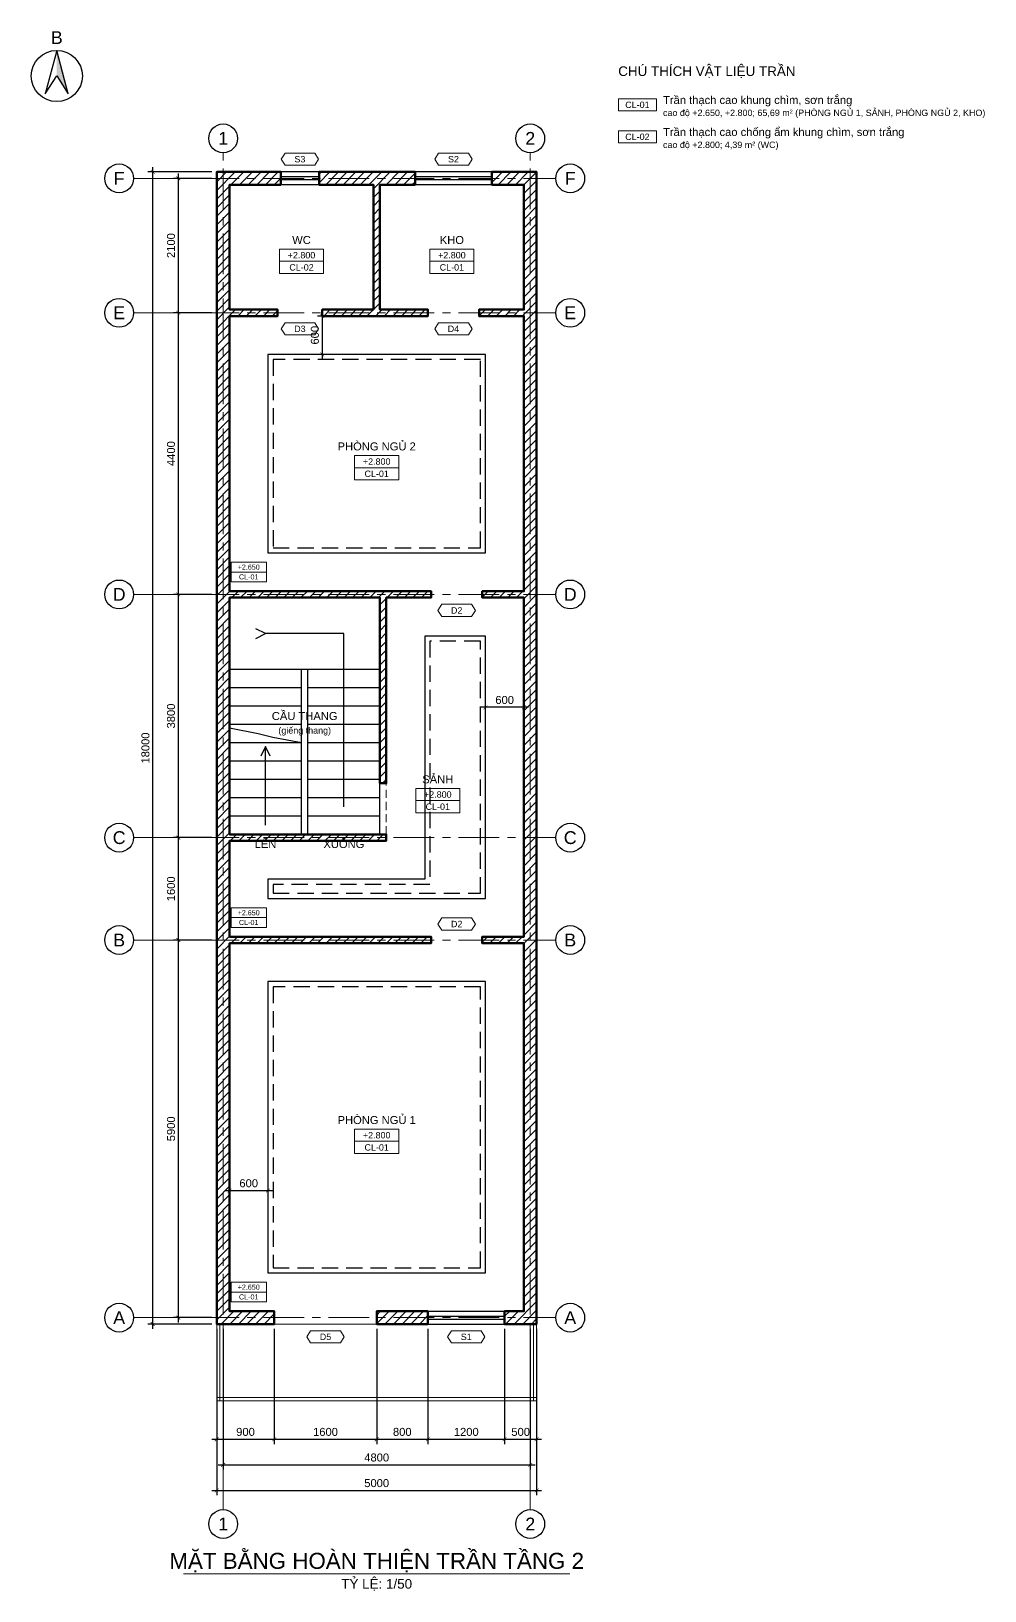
# Model space of a CAD drawing. Header units: millimetres. Extents: x -2900 to 278461, y -22074 to 20200.
# Drawn here: x 138066 to 152971, y -4168 to 20200 of the extents above; entities that cross this region are included whole.
import ezdxf
from ezdxf.enums import TextEntityAlignment as Align

# ---------------------------------------------------------------- set-up
doc = ezdxf.new("R2010")
doc.units = ezdxf.units.MM
doc.header["$LTSCALE"] = 20
for name, pattern in [('CENTER', [50.8, 31.75, -6.35, 6.35, -6.35]), ('DASHED', [19.05, 12.7, -6.35]), ('HIDDEN', [9.525, 6.35, -3.175])]:
    doc.linetypes.add(name, pattern=pattern)
for name, color, linetype, lineweight in [('A-ANNO-DIMS', 1, 'Continuous', 18), ('A-ANNO-NOTE', 7, 'Continuous', 18), ('A-ANNO-ROOM', 7, 'Continuous', 25), ('A-ANNO-SYMB', 7, 'Continuous', 25), ('A-ANNO-TEXT', 7, 'Continuous', 18), ('A-CLNG', 7, 'Continuous', 25), ('A-FLOR-LEVL', 8, 'Continuous', 18), ('A-FLOR-STRS', 6, 'Continuous', 25), ('A-GLAZ', 4, 'Continuous', 25), ('A-OPEN', 8, 'HIDDEN', 18), ('A-WALL', 7, 'Continuous', 50), ('A-WALL-PATT', 8, 'Continuous', 9), ('E-LITE-STRP', 2, 'DASHED', 25), ('S-GRID', 1, 'CENTER', 18), ('S-GRID-IDEN', 7, 'Continuous', 25)]:
    doc.layers.add(name, color=color, linetype=linetype, lineweight=lineweight)
doc.styles.add('MCP-ARIAL', font='arial.ttf')
doc.dimstyles.new('MCP-1-50', dxfattribs={"dimscale": 50, "dimtxt": 2.5, "dimasz": 1.2, "dimexe": 1.5, "dimexo": 1.5, "dimgap": 1, "dimtad": 1, "dimdec": 0, "dimdsep": 46, "dimtxsty": 'MCP-ARIAL', "dimblk": 'ARCHTICK', "dimblk1": 'ARCHTICK', "dimblk2": 'ARCHTICK', "dimcen": 0.09, "dimdle": 1.5, "dimclrd": 256, "dimclre": 256, "dimclrt": 256, "dimadec": 0, "dimazin": 0, "dimtfac": 1, "dimtdec": 4, "dimtix": 1, "dimtmove": 2, "dimatfit": 3, "dimfxl": 1, "dimtolj": 1, "dimtzin": 0, "dimarcsym": 0})

# ---------------------------------------------------------------- blocks, each defined once
blk = doc.blocks.new('MCP_THE_LG_3')
blk.add_lwpolyline([(-5.85, 0), (-4.65, 1.9), (4.65, 1.9), (5.85, 0), (4.65, -1.9), (-4.65, -1.9)], close=True)
at = {"style": 'MCP-ARIAL'}
blk.add_attdef('MA', text='', height=2, dxfattribs=at).set_placement((0, 0), align=Align.MIDDLE_CENTER)
blk = doc.blocks.new('MCP_CUA_SO_1200_200')
for p, q in [((0, 200), (1200, 200)), ((0, 125), (1200, 125)), ((0, 75), (1200, 75)), ((0, 0), (1200, 0))]:
    blk.add_line(p, q)
at = {"style": 'MCP-ARIAL', "flags": 1}
for tag, p in [('MA', (600, -100)), ('LOAI', (600, -220)), ('RONG', (600, -340))]:
    blk.add_attdef(tag, p, '', height=80, dxfattribs=at)
blk = doc.blocks.new('MCP_CUA_SO_600_200')
for p, q in [((0, 200), (600, 200)), ((0, 125), (600, 125)), ((0, 75), (600, 75)), ((0, 0), (600, 0))]:
    blk.add_line(p, q)
at = {"style": 'MCP-ARIAL', "flags": 1}
for tag, p in [('MA', (300, -100)), ('LOAI', (300, -220)), ('RONG', (300, -340))]:
    blk.add_attdef(tag, p, '', height=80, dxfattribs=at)
blk = doc.blocks.new('_ArchTick')
at = {"color": 0, "linetype": 'ByBlock', "const_width": 0.15}
blk.add_lwpolyline([(-0.5, -0.5), (0.5, 0.5)], dxfattribs=at)
blk = doc.blocks.new('*D173')
at = {"layer": 'A-ANNO-DIMS', "lineweight": -2, "transparency": 16777216}
for p, q in [((140966, -75), (140966, -1875)), ((141866, -75), (141866, -1875)), ((140891, -1800), (141941, -1800))]:
    blk.add_line(p, q, dxfattribs=at)
at = {"layer": 'Defpoints', "color": 0, "transparency": 16777216}
for p in [(140966, 0), (141866, 0), (141866, -1800)]:
    blk.add_point(p, dxfattribs=at)
at = {"layer": 'A-ANNO-DIMS', "lineweight": -2, "transparency": 16777216, "xscale": 60, "yscale": 60, "zscale": 60, "rotation": 180}
blk.add_blockref('_ArchTick', (140966, -1800), dxfattribs=at)
at = {"layer": 'A-ANNO-DIMS', "lineweight": -2, "transparency": 16777216, "xscale": 60, "yscale": 60, "zscale": 60}
blk.add_blockref('_ArchTick', (141866, -1800), dxfattribs=at)
at = {"layer": 'A-ANNO-DIMS', "transparency": 16777216, "insert": (141416, -1686), "char_height": 125, "attachment_point": 5, "style": 'MCP-ARIAL'}
blk.add_mtext('\\A1;900', dxfattribs=at)
blk = doc.blocks.new('*D174')
at = {"layer": 'A-ANNO-DIMS', "lineweight": -2, "transparency": 16777216}
for p, q in [((141866, -75), (141866, -1875)), ((143466, -75), (143466, -1875)), ((141791, -1800), (143541, -1800))]:
    blk.add_line(p, q, dxfattribs=at)
at = {"layer": 'Defpoints', "color": 0, "transparency": 16777216}
for p in [(141866, 0), (143466, 0), (143466, -1800)]:
    blk.add_point(p, dxfattribs=at)
at = {"layer": 'A-ANNO-DIMS', "lineweight": -2, "transparency": 16777216, "xscale": 60, "yscale": 60, "zscale": 60, "rotation": 180}
blk.add_blockref('_ArchTick', (141866, -1800), dxfattribs=at)
at = {"layer": 'A-ANNO-DIMS', "lineweight": -2, "transparency": 16777216, "xscale": 60, "yscale": 60, "zscale": 60}
blk.add_blockref('_ArchTick', (143466, -1800), dxfattribs=at)
at = {"layer": 'A-ANNO-DIMS', "transparency": 16777216, "insert": (142666, -1686), "char_height": 125, "attachment_point": 5, "style": 'MCP-ARIAL'}
blk.add_mtext('\\A1;1600', dxfattribs=at)
blk = doc.blocks.new('*D175')
at = {"layer": 'A-ANNO-DIMS', "lineweight": -2, "transparency": 16777216}
for p, q in [((143466, -75), (143466, -1875)), ((144266, -75), (144266, -1875)), ((143391, -1800), (144341, -1800))]:
    blk.add_line(p, q, dxfattribs=at)
at = {"layer": 'Defpoints', "color": 0, "transparency": 16777216}
for p in [(143466, 0), (144266, 0), (144266, -1800)]:
    blk.add_point(p, dxfattribs=at)
at = {"layer": 'A-ANNO-DIMS', "lineweight": -2, "transparency": 16777216, "xscale": 60, "yscale": 60, "zscale": 60, "rotation": 180}
blk.add_blockref('_ArchTick', (143466, -1800), dxfattribs=at)
at = {"layer": 'A-ANNO-DIMS', "lineweight": -2, "transparency": 16777216, "xscale": 60, "yscale": 60, "zscale": 60}
blk.add_blockref('_ArchTick', (144266, -1800), dxfattribs=at)
at = {"layer": 'A-ANNO-DIMS', "transparency": 16777216, "insert": (143866, -1686), "char_height": 125, "attachment_point": 5, "style": 'MCP-ARIAL'}
blk.add_mtext('\\A1;800', dxfattribs=at)
blk = doc.blocks.new('*D176')
at = {"layer": 'A-ANNO-DIMS', "lineweight": -2, "transparency": 16777216}
for p, q in [((144266, -75), (144266, -1875)), ((145466, -75), (145466, -1875)), ((144191, -1800), (145541, -1800))]:
    blk.add_line(p, q, dxfattribs=at)
at = {"layer": 'Defpoints', "color": 0, "transparency": 16777216}
for p in [(144266, 0), (145466, 0), (145466, -1800)]:
    blk.add_point(p, dxfattribs=at)
at = {"layer": 'A-ANNO-DIMS', "lineweight": -2, "transparency": 16777216, "xscale": 60, "yscale": 60, "zscale": 60, "rotation": 180}
blk.add_blockref('_ArchTick', (144266, -1800), dxfattribs=at)
at = {"layer": 'A-ANNO-DIMS', "lineweight": -2, "transparency": 16777216, "xscale": 60, "yscale": 60, "zscale": 60}
blk.add_blockref('_ArchTick', (145466, -1800), dxfattribs=at)
at = {"layer": 'A-ANNO-DIMS', "transparency": 16777216, "insert": (144866, -1686), "char_height": 125, "attachment_point": 5, "style": 'MCP-ARIAL'}
blk.add_mtext('\\A1;1200', dxfattribs=at)
blk = doc.blocks.new('*D177')
at = {"layer": 'A-ANNO-DIMS', "lineweight": -2, "transparency": 16777216}
for p, q in [((145466, -75), (145466, -1875)), ((145966, -75), (145966, -1875)), ((145391, -1800), (146041, -1800))]:
    blk.add_line(p, q, dxfattribs=at)
at = {"layer": 'Defpoints', "color": 0, "transparency": 16777216}
for p in [(145466, 0), (145966, 0), (145966, -1800)]:
    blk.add_point(p, dxfattribs=at)
at = {"layer": 'A-ANNO-DIMS', "lineweight": -2, "transparency": 16777216, "xscale": 60, "yscale": 60, "zscale": 60, "rotation": 180}
blk.add_blockref('_ArchTick', (145466, -1800), dxfattribs=at)
at = {"layer": 'A-ANNO-DIMS', "lineweight": -2, "transparency": 16777216, "xscale": 60, "yscale": 60, "zscale": 60}
blk.add_blockref('_ArchTick', (145966, -1800), dxfattribs=at)
at = {"layer": 'A-ANNO-DIMS', "transparency": 16777216, "insert": (145716, -1686), "char_height": 125, "attachment_point": 5, "style": 'MCP-ARIAL'}
blk.add_mtext('\\A1;500', dxfattribs=at)
blk = doc.blocks.new('*D178')
at = {"layer": 'A-ANNO-DIMS', "lineweight": -2, "transparency": 16777216}
for p, q in [((141066, -75), (141066, -2275)), ((145866, -75), (145866, -2275)), ((140991, -2200), (145941, -2200))]:
    blk.add_line(p, q, dxfattribs=at)
at = {"layer": 'Defpoints', "color": 0, "transparency": 16777216}
for p in [(141066, 0), (145866, 0), (145866, -2200)]:
    blk.add_point(p, dxfattribs=at)
at = {"layer": 'A-ANNO-DIMS', "lineweight": -2, "transparency": 16777216, "xscale": 60, "yscale": 60, "zscale": 60, "rotation": 180}
blk.add_blockref('_ArchTick', (141066, -2200), dxfattribs=at)
at = {"layer": 'A-ANNO-DIMS', "lineweight": -2, "transparency": 16777216, "xscale": 60, "yscale": 60, "zscale": 60}
blk.add_blockref('_ArchTick', (145866, -2200), dxfattribs=at)
at = {"layer": 'A-ANNO-DIMS', "transparency": 16777216, "insert": (143466, -2086), "char_height": 125, "attachment_point": 5, "style": 'MCP-ARIAL'}
blk.add_mtext('\\A1;4800', dxfattribs=at)
blk = doc.blocks.new('*D179')
at = {"layer": 'A-ANNO-DIMS', "lineweight": -2, "transparency": 16777216}
for p, q in [((140966, -75), (140966, -2675)), ((145966, -75), (145966, -2675)), ((140891, -2600), (146041, -2600))]:
    blk.add_line(p, q, dxfattribs=at)
at = {"layer": 'Defpoints', "color": 0, "transparency": 16777216}
for p in [(140966, 0), (145966, 0), (145966, -2600)]:
    blk.add_point(p, dxfattribs=at)
at = {"layer": 'A-ANNO-DIMS', "lineweight": -2, "transparency": 16777216, "xscale": 60, "yscale": 60, "zscale": 60, "rotation": 180}
blk.add_blockref('_ArchTick', (140966, -2600), dxfattribs=at)
at = {"layer": 'A-ANNO-DIMS', "lineweight": -2, "transparency": 16777216, "xscale": 60, "yscale": 60, "zscale": 60}
blk.add_blockref('_ArchTick', (145966, -2600), dxfattribs=at)
at = {"layer": 'A-ANNO-DIMS', "transparency": 16777216, "insert": (143466, -2486), "char_height": 125, "attachment_point": 5, "style": 'MCP-ARIAL'}
blk.add_mtext('\\A1;5000', dxfattribs=at)
blk = doc.blocks.new('*D180')
at = {"layer": 'A-ANNO-DIMS', "lineweight": -2, "transparency": 16777216}
for p, q in [((140891, 6000), (140291, 6000)), ((140366, 25), (140366, 6075)), ((140891, 100), (140291, 100))]:
    blk.add_line(p, q, dxfattribs=at)
at = {"layer": 'Defpoints', "color": 0, "transparency": 16777216}
for p in [(140366, 6000), (140966, 6000), (140966, 100)]:
    blk.add_point(p, dxfattribs=at)
at = {"layer": 'A-ANNO-DIMS', "lineweight": -2, "transparency": 16777216, "xscale": 60, "yscale": 60, "zscale": 60}
for p, rotation in [((140366, 6000), 90), ((140366, 100), 270)]:
    blk.add_blockref('_ArchTick', p, dxfattribs=dict(at, rotation=rotation))
at = {"layer": 'A-ANNO-DIMS', "transparency": 16777216, "insert": (140252, 3050), "char_height": 125, "attachment_point": 5, "rotation": 90, "style": 'MCP-ARIAL'}
blk.add_mtext('\\A1;5900', dxfattribs=at)
blk = doc.blocks.new('*D181')
at = {"layer": 'A-ANNO-DIMS', "lineweight": -2, "transparency": 16777216}
for p, q in [((140891, 7600), (140291, 7600)), ((140366, 5925), (140366, 7675)), ((140891, 6000), (140291, 6000))]:
    blk.add_line(p, q, dxfattribs=at)
at = {"layer": 'Defpoints', "color": 0, "transparency": 16777216}
for p in [(140366, 7600), (140966, 7600), (140966, 6000)]:
    blk.add_point(p, dxfattribs=at)
at = {"layer": 'A-ANNO-DIMS', "lineweight": -2, "transparency": 16777216, "xscale": 60, "yscale": 60, "zscale": 60}
for p, rotation in [((140366, 7600), 90), ((140366, 6000), 270)]:
    blk.add_blockref('_ArchTick', p, dxfattribs=dict(at, rotation=rotation))
at = {"layer": 'A-ANNO-DIMS', "transparency": 16777216, "insert": (140252, 6800), "char_height": 125, "attachment_point": 5, "rotation": 90, "style": 'MCP-ARIAL'}
blk.add_mtext('\\A1;1600', dxfattribs=at)
blk = doc.blocks.new('*D182')
at = {"layer": 'A-ANNO-DIMS', "lineweight": -2, "transparency": 16777216}
for p, q in [((140366, 7525), (140366, 11475)), ((140891, 11400), (140291, 11400)), ((140891, 7600), (140291, 7600))]:
    blk.add_line(p, q, dxfattribs=at)
at = {"layer": 'Defpoints', "color": 0, "transparency": 16777216}
for p in [(140366, 11400), (140966, 11400), (140966, 7600)]:
    blk.add_point(p, dxfattribs=at)
at = {"layer": 'A-ANNO-DIMS', "lineweight": -2, "transparency": 16777216, "xscale": 60, "yscale": 60, "zscale": 60}
for p, rotation in [((140366, 11400), 90), ((140366, 7600), 270)]:
    blk.add_blockref('_ArchTick', p, dxfattribs=dict(at, rotation=rotation))
at = {"layer": 'A-ANNO-DIMS', "transparency": 16777216, "insert": (140252, 9500), "char_height": 125, "attachment_point": 5, "rotation": 90, "style": 'MCP-ARIAL'}
blk.add_mtext('\\A1;3800', dxfattribs=at)
blk = doc.blocks.new('*D183')
at = {"layer": 'A-ANNO-DIMS', "lineweight": -2, "transparency": 16777216}
for p, q in [((140366, 11325), (140366, 15875)), ((140891, 15800), (140291, 15800)), ((140891, 11400), (140291, 11400))]:
    blk.add_line(p, q, dxfattribs=at)
at = {"layer": 'Defpoints', "color": 0, "transparency": 16777216}
for p in [(140366, 15800), (140966, 15800), (140966, 11400)]:
    blk.add_point(p, dxfattribs=at)
at = {"layer": 'A-ANNO-DIMS', "lineweight": -2, "transparency": 16777216, "xscale": 60, "yscale": 60, "zscale": 60}
for p, rotation in [((140366, 15800), 90), ((140366, 11400), 270)]:
    blk.add_blockref('_ArchTick', p, dxfattribs=dict(at, rotation=rotation))
at = {"layer": 'A-ANNO-DIMS', "transparency": 16777216, "insert": (140252, 13600), "char_height": 125, "attachment_point": 5, "rotation": 90, "style": 'MCP-ARIAL'}
blk.add_mtext('\\A1;4400', dxfattribs=at)
blk = doc.blocks.new('*D184')
at = {"layer": 'A-ANNO-DIMS', "lineweight": -2, "transparency": 16777216}
for p, q in [((140891, 17900), (140291, 17900)), ((140366, 15725), (140366, 17975)), ((140891, 15800), (140291, 15800))]:
    blk.add_line(p, q, dxfattribs=at)
at = {"layer": 'Defpoints', "color": 0, "transparency": 16777216}
for p in [(140366, 17900), (140966, 17900), (140966, 15800)]:
    blk.add_point(p, dxfattribs=at)
at = {"layer": 'A-ANNO-DIMS', "lineweight": -2, "transparency": 16777216, "xscale": 60, "yscale": 60, "zscale": 60}
for p, rotation in [((140366, 17900), 90), ((140366, 15800), 270)]:
    blk.add_blockref('_ArchTick', p, dxfattribs=dict(at, rotation=rotation))
at = {"layer": 'A-ANNO-DIMS', "transparency": 16777216, "insert": (140252, 16850), "char_height": 125, "attachment_point": 5, "rotation": 90, "style": 'MCP-ARIAL'}
blk.add_mtext('\\A1;2100', dxfattribs=at)
blk = doc.blocks.new('*D185')
at = {"layer": 'A-ANNO-DIMS', "lineweight": -2, "transparency": 16777216}
for p, q in [((139966, -75), (139966, 18075)), ((140891, 18000), (139891, 18000)), ((140891, 0), (139891, 0))]:
    blk.add_line(p, q, dxfattribs=at)
at = {"layer": 'Defpoints', "color": 0, "transparency": 16777216}
for p in [(139966, 18000), (140966, 18000), (140966, 0)]:
    blk.add_point(p, dxfattribs=at)
at = {"layer": 'A-ANNO-DIMS', "lineweight": -2, "transparency": 16777216, "xscale": 60, "yscale": 60, "zscale": 60}
for p, rotation in [((139966, 18000), 90), ((139966, 0), 270)]:
    blk.add_blockref('_ArchTick', p, dxfattribs=dict(at, rotation=rotation))
at = {"layer": 'A-ANNO-DIMS', "transparency": 16777216, "insert": (139852, 9000), "char_height": 125, "attachment_point": 5, "rotation": 90, "style": 'MCP-ARIAL'}
blk.add_mtext('\\A1;18000', dxfattribs=at)
blk = doc.blocks.new('MCP_TRUC')
blk.add_circle((0, 0), 4.5)
at = {"style": 'MCP-ARIAL'}
blk.add_attdef('SO', text='', height=4, dxfattribs=at).set_placement((0, 0), align=Align.MIDDLE_CENTER)
blk = doc.blocks.new('MCP_HUONG_BAC')
blk.add_hatch(color=256).paths.add_polyline_path([(0, 8), (0, 0), (3.6, -5.6)], flags=16)
blk.add_lwpolyline([(0, 8), (-3.6, -5.6), (0, 0), (3.6, -5.6)], close=True)
blk.add_circle((0, 0), 8)
at = {"style": 'MCP-ARIAL'}
blk.add_attdef('KY_HIEU', text='', height=4, dxfattribs=at).set_placement((0, 12), align=Align.MIDDLE_CENTER)
blk = doc.blocks.new('MCP_THE_TRAN_6')
blk.add_line((-6.9, 0), (6.9, 0))
blk.add_lwpolyline([(-6.9, -3.8), (6.9, -3.8), (6.9, 3.8), (-6.9, 3.8)], close=True)
at = {"style": 'MCP-ARIAL'}
for tag, p in [('COTE', (0, 1.9)), ('MA', (0, -1.9))]:
    blk.add_attdef(tag, text='', height=2, dxfattribs=at).set_placement(p, align=Align.MIDDLE_CENTER)
blk = doc.blocks.new('*D186')
at = {"layer": 'A-ANNO-DIMS', "lineweight": -2, "transparency": 16777216}
for p, q in [((141166, 2310), (141166, 2010)), ((141766, 2310), (141766, 2010)), ((141091, 2085), (141841, 2085))]:
    blk.add_line(p, q, dxfattribs=at)
at = {"layer": 'Defpoints', "color": 0, "transparency": 16777216}
for p in [(141166, 2385), (141766, 2385), (141766, 2085)]:
    blk.add_point(p, dxfattribs=at)
at = {"layer": 'A-ANNO-DIMS', "lineweight": -2, "transparency": 16777216, "xscale": 60, "yscale": 60, "zscale": 60, "rotation": 180}
blk.add_blockref('_ArchTick', (141166, 2085), dxfattribs=at)
at = {"layer": 'A-ANNO-DIMS', "lineweight": -2, "transparency": 16777216, "xscale": 60, "yscale": 60, "zscale": 60}
blk.add_blockref('_ArchTick', (141766, 2085), dxfattribs=at)
at = {"layer": 'A-ANNO-DIMS', "transparency": 16777216, "insert": (141466, 2199), "char_height": 125, "attachment_point": 5, "style": 'MCP-ARIAL'}
blk.add_mtext('\\A1;600', dxfattribs=at)
blk = doc.blocks.new('*D187')
at = {"layer": 'A-ANNO-DIMS', "lineweight": -2, "transparency": 16777216}
for p, q in [((145841, 9636), (145091, 9636)), ((145166, 9411), (145166, 9711)), ((145766, 9411), (145766, 9711))]:
    blk.add_line(p, q, dxfattribs=at)
at = {"layer": 'Defpoints', "color": 0, "transparency": 16777216}
for p in [(145166, 9636), (145166, 9336), (145766, 9336)]:
    blk.add_point(p, dxfattribs=at)
at = {"layer": 'A-ANNO-DIMS', "lineweight": -2, "transparency": 16777216, "xscale": 60, "yscale": 60, "zscale": 60, "rotation": 180}
blk.add_blockref('_ArchTick', (145166, 9636), dxfattribs=at)
at = {"layer": 'A-ANNO-DIMS', "lineweight": -2, "transparency": 16777216, "xscale": 60, "yscale": 60, "zscale": 60}
blk.add_blockref('_ArchTick', (145766, 9636), dxfattribs=at)
at = {"layer": 'A-ANNO-DIMS', "transparency": 16777216, "insert": (145466, 9750), "char_height": 125, "attachment_point": 5, "style": 'MCP-ARIAL'}
blk.add_mtext('\\A1;600', dxfattribs=at)
blk = doc.blocks.new('*D188')
at = {"layer": 'A-ANNO-DIMS', "lineweight": -2, "transparency": 16777216}
for p, q in [((142839, 15750), (142539, 15750)), ((142614, 15825), (142614, 15075)), ((142839, 15150), (142539, 15150))]:
    blk.add_line(p, q, dxfattribs=at)
at = {"layer": 'Defpoints', "color": 0, "transparency": 16777216}
for p in [(142914, 15750), (142614, 15150), (142914, 15150)]:
    blk.add_point(p, dxfattribs=at)
at = {"layer": 'A-ANNO-DIMS', "lineweight": -2, "transparency": 16777216, "xscale": 60, "yscale": 60, "zscale": 60}
for p, rotation in [((142614, 15750), 90), ((142614, 15150), 270)]:
    blk.add_blockref('_ArchTick', p, dxfattribs=dict(at, rotation=rotation))
at = {"layer": 'A-ANNO-DIMS', "transparency": 16777216, "insert": (142500, 15450), "char_height": 125, "attachment_point": 5, "rotation": 90, "style": 'MCP-ARIAL'}
blk.add_mtext('\\A1;600', dxfattribs=at)
blk = doc.blocks.new('MCP_THE_5')
blk.add_lwpolyline([(-5.95, -1.9), (5.95, -1.9), (5.95, 1.9), (-5.95, 1.9)], close=True)
at = {"style": 'MCP-ARIAL'}
blk.add_attdef('MA', text='', height=2, dxfattribs=at).set_placement((0, 0), align=Align.MIDDLE_CENTER)

msp = doc.modelspace()

# ---------------------------------------------------------------- hatches: boundary and pattern name
at = {"layer": 'A-WALL-PATT'}
h = msp.add_hatch(dxfattribs=at)
h.set_pattern_fill('ANSI31', color=256, scale=30, style=0)
h.paths.add_polyline_path([(145266.1, 18000), (145266.1, 17800), (145766.1, 17800), (145766.1, 15850), (145066.1, 15850), (145066.1, 15750), (145766.1, 15750), (145766.1, 11450), (145116.1, 11450), (145116.1, 11350), (145766.1, 11350), (145766.1, 6050), (145116.1, 6050), (145116.1, 5950), (145766.1, 5950), (145766.1, 200), (145466.1, 200), (145466.1, 0), (145966.1, 0), (145966.1, 18000)], flags=16)
h.paths.add_polyline_path([(144066.1, 17800), (144066.1, 18000), (142566.1, 18000), (142566.1, 17800), (143416.1, 17800), (143416.1, 15850), (142616.1, 15850), (142616.1, 15750), (144266.1, 15750), (144266.1, 15850), (143516.1, 15850), (143516.1, 17800)], flags=16)
h.paths.add_polyline_path([(141966.1, 17800), (141966.1, 18000), (140966.1, 18000), (140966.1, 0), (141866.1, 0), (141866.1, 200), (141166.1, 200), (141166.1, 5950), (144316.1, 5950), (144316.1, 6050), (141166.1, 6050), (141166.1, 7550), (143616.1, 7550), (143616.1, 7650), (141166.1, 7650), (141166.1, 11350), (143516.1, 11350), (143516.1, 8450), (143616.1, 8450), (143616.1, 11350), (144316.1, 11350), (144316.1, 11450), (141166.1, 11450), (141166.1, 15750), (141916.1, 15750), (141916.1, 15850), (141166.1, 15850), (141166.1, 17800)], flags=16)
h.paths.add_polyline_path([(144266.1, 0), (144266.1, 200), (143466.1, 200), (143466.1, 0)], flags=16)

# ---------------------------------------------------------------- linework, layer by layer
at = {"layer": 'A-ANNO-TEXT'}
msp.add_line((140446.1, -3905), (146486.1, -3905), dxfattribs=at)
at = {"layer": 'A-CLNG'}
for points in [[(145166.1, 15150), (141766.1, 15150), (141766.1, 12050), (145166.1, 12050)], [(144216.1, 6950), (141766.1, 6950), (141766.1, 6650), (145166.1, 6650), (145166.1, 10750), (144216.1, 10750)], [(145166.1, 5350), (141766.1, 5350), (141766.1, 800), (145166.1, 800)]]:
    msp.add_lwpolyline(points, close=True, dxfattribs=at)
at = {"layer": 'A-FLOR-LEVL'}
for p, q in [((141016.1, 0), (141016.1, -1200)), ((145916.1, -1200), (145916.1, 0)), ((140966.1, -1150), (145966.1, -1150))]:
    msp.add_line(p, q, dxfattribs=at)
msp.add_lwpolyline([(140966.1, -1200), (145966.1, -1200), (145966.1, 0), (140966.1, 0)], close=True, dxfattribs=at)
at = {"layer": 'A-FLOR-STRS'}
for p, q in [((143516.1, 10225), (141166.1, 10225)), ((142291.1, 7650), (142291.1, 10225)), ((142391.1, 7650), (142391.1, 10225)), ((142291.1, 9938.888889), (141166.1, 9938.888889)), ((143516.1, 9938.888889), (142391.1, 9938.888889)), ((142291.1, 9652.777778), (141166.1, 9652.777778)), ((143516.1, 9652.777778), (142391.1, 9652.777778)), ((142291.1, 9366.666667), (141166.1, 9366.666667)), ((143516.1, 9366.666667), (142391.1, 9366.666667)), ((142291.1, 9080.555556), (141166.1, 9080.555556)), ((143516.1, 9080.555556), (142391.1, 9080.555556)), ((142291.1, 8794.444444), (141166.1, 8794.444444)), ((143516.1, 8794.444444), (142391.1, 8794.444444)), ((142291.1, 8508.333333), (141166.1, 8508.333333)), ((143516.1, 8508.333333), (142391.1, 8508.333333)), ((142291.1, 8222.222222), (141166.1, 8222.222222)), ((143516.1, 8222.222222), (142391.1, 8222.222222)), ((142291.1, 7936.111111), (141166.1, 7936.111111)), ((143516.1, 7936.111111), (142391.1, 7936.111111)), ((143516.1, 7650), (142391.1, 7650))]:
    msp.add_line(p, q, dxfattribs=at)
msp.add_lwpolyline([(143516.1, 7650), (143516.1, 11350), (141166.1, 11350), (141166.1, 7650)], close=True, dxfattribs=at)
for points in [[(141578.6, 10712.5), (141728.6, 10787.5), (141578.6, 10862.5)], [(142953.6, 8079.166667), (142953.6, 10787.5), (141728.6, 10787.5)], [(142291.1, 9080.555556), (141841.1, 9166.388889), (141616.1, 9223.611111), (141166.1, 9309.444444)], [(141803.6, 8873.333333), (141728.6, 9023.333333), (141653.6, 8873.333333)], [(141728.6, 7793.055556), (141728.6, 9023.333333)]]:
    msp.add_lwpolyline(points, dxfattribs=at)
at = {"layer": 'A-OPEN'}
for p, q in [((143516.1, 7650), (143516.1, 8450)), ((143616.1, 7650), (143616.1, 8450))]:
    msp.add_line(p, q, dxfattribs=at)
at = {"layer": 'A-WALL'}
for points in [[(141966.1, 17800), (141966.1, 18000), (140966.1, 18000), (140966.1, 0), (141866.1, 0), (141866.1, 200), (141166.1, 200), (141166.1, 5950), (144316.1, 5950), (144316.1, 6050), (141166.1, 6050), (141166.1, 7550), (143616.1, 7550), (143616.1, 7650), (141166.1, 7650), (141166.1, 11350), (143516.1, 11350), (143516.1, 8450), (143616.1, 8450), (143616.1, 11350), (144316.1, 11350), (144316.1, 11450), (141166.1, 11450), (141166.1, 15750), (141916.1, 15750), (141916.1, 15850), (141166.1, 15850), (141166.1, 17800)], [(144066.1, 17800), (144066.1, 18000), (142566.1, 18000), (142566.1, 17800), (143416.1, 17800), (143416.1, 15850), (142616.1, 15850), (142616.1, 15750), (144266.1, 15750), (144266.1, 15850), (143516.1, 15850), (143516.1, 17800)], [(145266.1, 18000), (145266.1, 17800), (145766.1, 17800), (145766.1, 15850), (145066.1, 15850), (145066.1, 15750), (145766.1, 15750), (145766.1, 11450), (145116.1, 11450), (145116.1, 11350), (145766.1, 11350), (145766.1, 6050), (145116.1, 6050), (145116.1, 5950), (145766.1, 5950), (145766.1, 200), (145466.1, 200), (145466.1, 0), (145966.1, 0), (145966.1, 18000)], [(144266.1, 0), (144266.1, 200), (143466.1, 200), (143466.1, 0)]]:
    msp.add_lwpolyline(points, close=True, dxfattribs=at)
at = {"layer": 'E-LITE-STRP'}
for points in [[(145086.1, 15070), (141846.1, 15070), (141846.1, 12130), (145086.1, 12130)], [(144296.1, 6870), (141846.1, 6870), (141846.1, 6730), (145086.1, 6730), (145086.1, 10670), (144296.1, 10670)], [(145086.1, 5270), (141846.1, 5270), (141846.1, 880), (145086.1, 880)]]:
    msp.add_lwpolyline(points, close=True, dxfattribs=at)
at = {"layer": 'S-GRID'}
for p, q in [((141066.1, -2900), (141066.1, 18300)), ((145866.1, -2900), (145866.1, 18300)), ((139666.1, 17900), (146266.1, 17900)), ((139666.1, 15800), (146266.1, 15800)), ((139666.1, 11400), (146266.1, 11400)), ((139666.1, 7600), (146266.1, 7600)), ((139666.1, 6000), (146266.1, 6000)), ((139666.1, 100), (146266.1, 100))]:
    msp.add_line(p, q, dxfattribs=at)

# ---------------------------------------------------------------- block references
at = {"layer": 'A-ANNO-NOTE'}
for name, p, xscale, yscale, zscale, values in [('MCP_THE_5', (147541.1, 19050), 50, 50, 50, {'MA': 'CL-01'}), ('MCP_THE_5', (147541.1, 18550), 50, 50, 50, {'MA': 'CL-02'}), ('MCP_THE_TRAN_6', (142291.1, 16605), 50, 50, 50, {'COTE': '+2.800', 'MA': 'CL-02'}), ('MCP_THE_TRAN_6', (144641.1, 16605), 50, 50, 50, {'COTE': '+2.800', 'MA': 'CL-01'}), ('MCP_THE_TRAN_6', (143466.1, 13380), 50, 50, 50, {'COTE': '+2.800', 'MA': 'CL-01'}), ('MCP_THE_TRAN_6', (141466.1, 11750), 40, 40, 40, {'COTE': '+2.650', 'MA': 'CL-01'}), ('MCP_THE_TRAN_6', (144421.23, 8178.38), 50, 50, 50, {'COTE': '+2.800', 'MA': 'CL-01'}), ('MCP_THE_TRAN_6', (141466.1, 6350), 40, 40, 40, {'COTE': '+2.650', 'MA': 'CL-01'}), ('MCP_THE_TRAN_6', (143466.1, 2855), 50, 50, 50, {'COTE': '+2.800', 'MA': 'CL-01'}), ('MCP_THE_TRAN_6', (141466.1, 500), 40, 40, 40, {'COTE': '+2.650', 'MA': 'CL-01'})]:
    msp.add_blockref(name, p, dxfattribs=dict(at, xscale=xscale, yscale=yscale, zscale=zscale)).add_auto_attribs(values)
at = {"layer": 'A-ANNO-SYMB', "xscale": 50, "yscale": 50, "zscale": 50}
msp.add_blockref('MCP_HUONG_BAC', (138466.1, 19500), dxfattribs=at).add_auto_attribs({'KY_HIEU': 'B'})
at = {"layer": 'A-ANNO-TEXT', "xscale": 50, "yscale": 50, "zscale": 50}
for p, values in [((142266.1, 18200), {'MA': 'S3'}), ((144666.1, 18200), {'MA': 'S2'}), ((142266.1, 15550), {'MA': 'D3'}), ((144666.1, 15550), {'MA': 'D4'}), ((144716.1, 11150), {'MA': 'D2'}), ((144716.1, 6250), {'MA': 'D2'}), ((142666.1, -200), {'MA': 'D5'}), ((144866.1, -200), {'MA': 'S1'})]:
    msp.add_blockref('MCP_THE_LG_3', p, dxfattribs=at).add_auto_attribs(values)
at = {"layer": 'A-GLAZ', "rotation": 180}
for name, p in [('MCP_CUA_SO_600_200', (142566.1, 18000)), ('MCP_CUA_SO_1200_200', (145266.1, 18000))]:
    msp.add_blockref(name, p, dxfattribs=at)
at = {"layer": 'A-GLAZ'}
msp.add_blockref('MCP_CUA_SO_1200_200', (144266.1, 0), dxfattribs=at)
at = {"layer": 'S-GRID-IDEN', "xscale": 50, "yscale": 50, "zscale": 50}
for p, values in [((141066.1, 18525), {'SO': '1'}), ((145866.1, 18525), {'SO': '2'}), ((139441.1, 17900), {'SO': 'F'}), ((146491.1, 17900), {'SO': 'F'}), ((139441.1, 15800), {'SO': 'E'}), ((146491.1, 15800), {'SO': 'E'}), ((139441.1, 11400), {'SO': 'D'}), ((146491.1, 11400), {'SO': 'D'}), ((139441.1, 7600), {'SO': 'C'}), ((146491.1, 7600), {'SO': 'C'}), ((139441.1, 6000), {'SO': 'B'}), ((146491.1, 6000), {'SO': 'B'}), ((139441.1, 100), {'SO': 'A'}), ((146491.1, 100), {'SO': 'A'}), ((141066.1, -3125), {'SO': '1'}), ((145866.1, -3125), {'SO': '2'})]:
    msp.add_blockref('MCP_TRUC', p, dxfattribs=at).add_auto_attribs(values)

# ---------------------------------------------------------------- texts
at = {"layer": 'A-ANNO-NOTE', "style": 'MCP-ARIAL'}
for s, height, p in [('Trần thạch cao khung chìm, sơn trắng', 125, (147941.1, 19125)), ('cao độ +2.650, +2.800; 65,69 m² (PHÒNG NGỦ 1, SẢNH, PHÒNG NGỦ 2, KHO)', 100, (147941.1, 18925)), ('Trần thạch cao chống ẩm khung chìm, sơn trắng', 125, (147941.1, 18625)), ('cao độ +2.800; 4,39 m² (WC)', 100, (147941.1, 18425))]:
    msp.add_text(s, height=height, dxfattribs=at).set_placement(p, align=Align.MIDDLE_LEFT)
msp.add_text('(giếng thang)', height=100, dxfattribs=at).set_placement((142341.1, 9275), align=Align.MIDDLE_CENTER)
at = {"layer": 'A-ANNO-ROOM', "style": 'MCP-ARIAL'}
for s, p in [('WC', (142291.1, 16937.5)), ('KHO', (144641.1, 16937.5)), ('PHÒNG NGỦ 2', (143466.1, 13712.5)), ('CẦU THANG', (142341.1, 9500)), ('SẢNH', (144421.23, 8510.88)), ('PHÒNG NGỦ 1', (143466.1, 3187.5))]:
    msp.add_text(s, height=125, dxfattribs=at).set_placement(p, align=Align.MIDDLE_CENTER)
at = {"layer": 'A-ANNO-TEXT', "style": 'MCP-ARIAL'}
msp.add_text('CHÚ THÍCH VẬT LIỆU TRẦN', height=150, dxfattribs=at).set_placement((147241.1, 19500))
for s, p in [('LÊN', (141728.6, 7500)), ('XUỐNG', (142953.6, 7500))]:
    msp.add_text(s, height=125, dxfattribs=at).set_placement(p, align=Align.MIDDLE_CENTER)
for s, height, p in [('MẶT BẰNG HOÀN THIỆN TRẦN TẦNG 2', 250, (143466.1, -3825)), ('TỶ LỆ: 1/50', 150, (143466.1, -4135))]:
    msp.add_text(s, height=height, dxfattribs=at).set_placement(p, align=Align.CENTER)

# ---------------------------------------------------------------- dimensions: what is measured, and where the dimension line sits
at = {"layer": 'A-ANNO-DIMS'}
for base, p1, p2, picture, middle in [((139966.1, 18000), (140966.1, 0), (140966.1, 18000), '*D185', (139852.278377, 9000)), ((140366.1, 17900), (140966.1, 15800), (140966.1, 17900), '*D184', (140252.278377, 16850)), ((140366.1, 15800), (140966.1, 11400), (140966.1, 15800), '*D183', (140252.278377, 13600)), ((140366.1, 11400), (140966.1, 7600), (140966.1, 11400), '*D182', (140252.235744, 9500)), ((140366.1, 7600), (140966.1, 6000), (140966.1, 7600), '*D181', (140252.278377, 6800)), ((140366.1, 6000), (140966.1, 100), (140966.1, 6000), '*D180', (140252.278377, 3050))]:
    dim = msp.add_linear_dim(base=base, p1=p1, p2=p2, angle=90, dimstyle='MCP-1-50', dxfattribs=at)
    dim.commit()
    dim.dimension.update_dxf_attribs({"geometry": picture, "text_midpoint": middle})
for p1, p2, picture, middle in [((142914.1, 15750), (142914.1, 15150), '*D188', (142500.278377, 15450)), ((145766.1, 9336), (145166.1, 9336), '*D187', (145466.1, 9749.821623)), ((141166.1, 2385), (141766.1, 2385), '*D186', (141466.1, 2198.821623))]:
    dim = msp.add_aligned_dim(p1=p1, p2=p2, distance=-300, dimstyle='MCP-1-50', dxfattribs=at)
    dim.commit()
    dim.dimension.update_dxf_attribs({"geometry": picture, "text_midpoint": middle})
for base, p1, p2, picture, middle in [((141866.1, -1800), (140966.1, 0), (141866.1, 0), '*D173', (141416.1, -1686.178377)), ((145966.1, -2600), (140966.1, 0), (145966.1, 0), '*D179', (143466.1, -2486.178377)), ((145866.1, -2200), (141066.1, 0), (145866.1, 0), '*D178', (143466.1, -2086.178377)), ((143466.1, -1800), (141866.1, 0), (143466.1, 0), '*D174', (142666.1, -1686.178377)), ((144266.1, -1800), (143466.1, 0), (144266.1, 0), '*D175', (143866.1, -1686.178377)), ((145466.1, -1800), (144266.1, 0), (145466.1, 0), '*D176', (144866.1, -1686.178377)), ((145966.1, -1800), (145466.1, 0), (145966.1, 0), '*D177', (145716.1, -1686.178377))]:
    dim = msp.add_linear_dim(base=base, p1=p1, p2=p2, dimstyle='MCP-1-50', dxfattribs=at)
    dim.commit()
    dim.dimension.update_dxf_attribs({"geometry": picture, "text_midpoint": middle})

doc.saveas('drawing.dxf')
